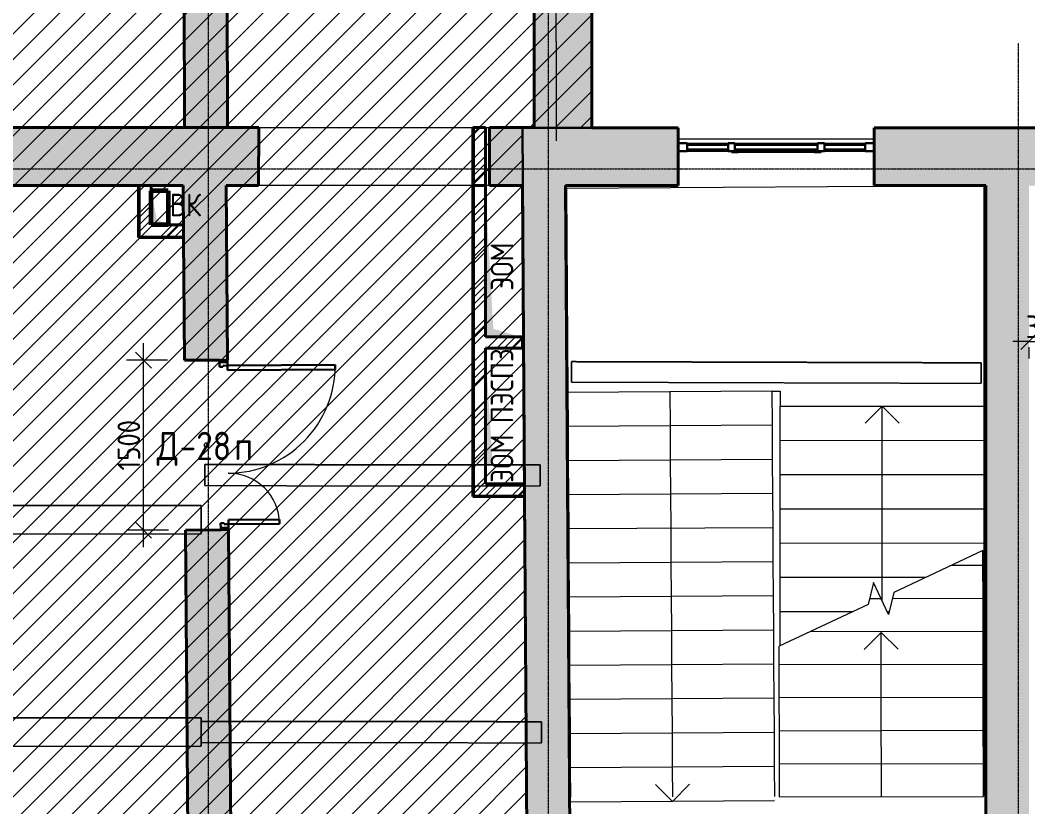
# Model space of a CAD drawing. Header units: millimetres. Extents: x -11886 to 379896, y -8130 to 47743.
# Drawn here: x 107037 to 115931, y 15074 to 22019 of the extents above; entities that cross this region are included whole.
import ezdxf

# ---------------------------------------------------------------- set-up
doc = ezdxf.new("R2010")
doc.units = ezdxf.units.MM
for name, pattern in [('ADSK_Линия сетки', [25, 20, -2.5, 0, -2.5]), ('ADSK_Сверху', [4.5, 3, -1.5]), ('ADSK_Снесено', [4.5, 3, -1.5])]:
    doc.linetypes.add(name, pattern=pattern)
for name, color, linetype, lineweight, true_color in [('_ Окна', 5, 'Continuous', 30, 0x0000ff), ('Витраж', 5, 'Continuous', 18, 0x0000ff), ('Двери', 5, 'Continuous', 18, 0x0000ff), ('Линии', 7, 'Continuous', 9, 0x00a600), ('Окна', 5, 'Continuous', 18, 0x0000ff), ('Панели витража', 5, 'Continuous', 18, 0x0000ff), ('Стены внутренние', 5, 'Continuous', 18, 0x0000ff), ('Стены наружные', 1, 'ADSK_Снесено', 18, 0xff0000), ('Стены штриховка', 5, 'Continuous', 18, 0x0000ff)]:
    doc.layers.add(name, color=color, linetype=linetype, lineweight=lineweight, true_color=true_color)
for name, color, linetype, lineweight in [('Аннотация', 7, 'Continuous', 9), ('Каркас', 7, 'Continuous', 18), ('Лестницы', 7, 'Continuous', 18), ('Марки дверей', 7, 'Continuous', 20), ('Оси', 7, 'Continuous', 9), ('Перекрытие', 7, 'Continuous', 18), ('Размеры', 7, 'Continuous', 9), ('Стрелки вверх', 7, 'Continuous', 18), ('Узлы', 7, 'Continuous', 18)]:
    doc.layers.add(name, color=color, linetype=linetype, lineweight=lineweight)
doc.styles.add('GOST Common_1', font='GOST_Common.ttf', dxfattribs={"width": 0.9, "height": 200})
doc.styles.add('GOST Common_2', font='GOST_Common.ttf', dxfattribs={"width": 0.9, "height": 250})
doc.dimstyles.new('ADSK_Основной_2_мм_Округление_до_1_мм', dxfattribs={"dimscale": 304.8, "dimtxt": 201.142999, "dimasz": 0.463911, "dimexe": 0.492126, "dimexo": 0.492126, "dimgap": 0.098425, "dimtad": 1, "dimdec": 0, "dimdsep": 46, "dimtxsty": 'GOST Common_1', "dimblk1": 'OBLIQUE', "dimblk2": 'OBLIQUE', "dimsah": 1, "dimcen": 0.09, "dimdle": 0.492126, "dimazin": 2, "dimtfac": 1, "dimtdec": 4, "dimtix": 1, "dimtmove": 0, "dimatfit": 3, "dimfxl": 1, "dimtvp": 1, "dimtolj": 1, "dimtzin": 0, "dimlwd": 20, "dimlwe": 20, "dimarcsym": 2})
pattern_1 = [(45, (108139.4, 150), (-179.605, 179.605), []), (45, (108202.9, 150), (0, 359.2102), []), (45, (108075.9, 150), (0, 359.2102), [])]

# ---------------------------------------------------------------- blocks, each defined once
blk = doc.blocks.new('Прямоугольный импост - 70х20_60мм-V2-02 План 2-го этажа маркировочный')
at = {"layer": 'Витраж', "color": 161, "linetype": 'ADSK_Сверху', "true_color": 0xaaaaff}
for p, q in [((5965.7, 20783.6), (6435.7, 20783.6)), ((6435.7, 20713.6), (6435.7, 20783.6)), ((5965.7, 20713.6), (6435.7, 20713.6))]:
    blk.add_line(p, q, dxfattribs=at)
blk = doc.blocks.new('Прямоугольный импост - 70х20_60мм-1464022-02 План 2-го этажа маркировочный')
at = {"layer": 'Витраж', "color": 161, "linetype": 'ADSK_Сверху', "true_color": 0xaaaaff}
for p, q in [((5175.7, 20783.6), (5965.7, 20783.6)), ((5175.7, 20713.6), (5965.7, 20713.6))]:
    blk.add_line(p, q, dxfattribs=at)
blk = doc.blocks.new('Прямоугольный импост - 70х20_60мм-V3-02 План 2-го этажа маркировочный')
at = {"layer": 'Витраж', "color": 161, "linetype": 'ADSK_Сверху', "true_color": 0xaaaaff}
for p, q in [((4705.7, 20783.6), (4705.7, 20713.6)), ((4705.7, 20783.6), (5175.7, 20783.6)), ((4705.7, 20713.6), (5175.7, 20713.6))]:
    blk.add_line(p, q, dxfattribs=at)
blk = doc.blocks.new('Прямоугольный импост - 70х40_60мм-1229682-02 План 2-го этажа маркировочный')
at = {"layer": 'Витраж', "color": 161, "linetype": 'ADSK_Сверху', "true_color": 0xaaaaff}
for p, q in [((4705.7, 20818.9), (4705.7, 20783.6)), ((5175.7, 20818.9), (4705.7, 20818.9))]:
    blk.add_line(p, q, dxfattribs=at)
blk = doc.blocks.new('Прямоугольный импост - 70х40_60мм-1229821-02 План 2-го этажа маркировочный')
at = {"layer": 'Витраж', "color": 161, "linetype": 'ADSK_Сверху', "true_color": 0xaaaaff}
for p, q in [((6435.7, 20818.9), (5965.7, 20818.9)), ((6435.7, 20783.6), (6435.7, 20818.9))]:
    blk.add_line(p, q, dxfattribs=at)
blk = doc.blocks.new('Прямоугольный импост - 70х40_60мм-1464023-02 План 2-го этажа маркировочный')
at = {"layer": 'Витраж', "color": 161, "linetype": 'ADSK_Сверху', "true_color": 0xaaaaff}
blk.add_line((5965.7, 20818.9), (5175.7, 20818.9), dxfattribs=at)
blk = doc.blocks.new('Системная панель - _AR_Стекло_40мм_привязка по центру-V94-02 План 2-го этажа маркировочный')
at = {"layer": 'Панели витража', "lineweight": 30}
for p, q in [((180, 20), (-180, 20)), ((-180, 20), (-180, -20)), ((180, -20), (180, 20)), ((-180, -20), (180, -20))]:
    blk.add_line(p, q, dxfattribs=at)
blk = doc.blocks.new('Прямоугольный импост - 70х20_60мм-V95-02 План 2-го этажа маркировочный')
at = {"layer": 'Витраж', "lineweight": 30}
for p, q in [((-80, 35), (0, 35)), ((-80, -35), (-80, 35)), ((0, 35), (0, -35)), ((0, -35), (-80, -35))]:
    blk.add_line(p, q, dxfattribs=at)
blk = doc.blocks.new('Прямоугольный импост - 70х20_60мм-V96-02 План 2-го этажа маркировочный')
at = {"layer": 'Витраж', "lineweight": 30}
for p, q in [((0, 35), (-80, 35)), ((-80, 35), (-80, -35)), ((0, -35), (0, 35)), ((-80, -35), (0, -35))]:
    blk.add_line(p, q, dxfattribs=at)
blk = doc.blocks.new('Витраж-тент со смещением вовне - 60мм 30 сдвиг верхнее без сетки-1467095-02 План 2-го этажа маркировочный')
at = {"layer": '_ Окна'}
for p, q in [((-395, -35), (-395, -45)), ((-395, -45), (-395, -35)), ((-335, -45), (-395, -45)), ((-335, -35), (-335, -45)), ((335, -35), (335, -45)), ((335, -45), (395, -45)), ((395, -45), (395, -35)), ((395, -45), (395, -35))]:
    blk.add_line(p, q, dxfattribs=at)
at = {"layer": 'Окна'}
blk.add_line((-335, -45), (335, -45), dxfattribs=at)
blk = doc.blocks.new('Системная панель - _AR_Стекло_40мм_привязка по центру-V97-02 План 2-го этажа маркировочный')
at = {"layer": 'Панели витража', "lineweight": 30}
for p, q in [((365, 20), (-365, 20)), ((-365, 20), (-365, -20)), ((365, -20), (365, 20)), ((-365, -20), (365, -20))]:
    blk.add_line(p, q, dxfattribs=at)
blk = doc.blocks.new('Прямоугольный импост - 70х60мм-V98-02 План 2-го этажа маркировочный')
at = {"layer": 'Витраж', "lineweight": 30}
for p, q in [((-30, 35), (30, 35)), ((-30, -35), (-30, 35)), ((30, 35), (30, -35)), ((30, -35), (-30, -35))]:
    blk.add_line(p, q, dxfattribs=at)
blk = doc.blocks.new('Прямоугольный импост - 70х60мм-V99-02 План 2-го этажа маркировочный')
at = {"layer": 'Витраж'}
for p, q in [((5995.7, 20783.6), (6355.7, 20783.6)), ((6355.7, 20713.6), (5995.7, 20713.6))]:
    blk.add_line(p, q, dxfattribs=at)
blk = doc.blocks.new('Прямоугольный импост - 70х60мм-V100-02 План 2-го этажа маркировочный')
at = {"layer": 'Витраж'}
for p, q in [((5205.7, 20783.6), (5935.7, 20783.6)), ((5935.7, 20713.6), (5205.7, 20713.6))]:
    blk.add_line(p, q, dxfattribs=at)
blk = doc.blocks.new('AC_Дверь_Двупольная - Д-28п 1500х2200h-2039725-02 План 2-го этажа маркировочный')
at = {"layer": 'Двери', "lineweight": 30}
for p, q in [((-700, 1140), (-660, 1140)), ((-700, 190), (-700, 1140)), ((-660, 1140), (-660, 190)), ((700, 640), (660, 640)), ((660, 640), (660, 190)), ((700, 190), (700, 640)), ((-750, 190), (-730, 190)), ((-750, 120), (-750, 190)), ((-730, 190), (-700, 190)), ((-730, 120), (-730, 190)), ((-730, 190), (-730, 120)), ((-660, 190), (-700, 190)), ((-700, 190), (-700, 150)), ((660, 190), (700, 190)), ((730, 190), (700, 190)), ((700, 190), (700, 150)), ((730, 120), (730, 190)), ((750, 190), (730, 190)), ((730, 190), (730, 120)), ((750, 120), (750, 190)), ((-730, 120), (-750, 120)), ((-690, 120), (-730, 120)), ((-700, 150), (-690, 150)), ((-690, 150), (-690, 120)), ((700, 150), (690, 150)), ((690, 150), (690, 120)), ((690, 120), (730, 120)), ((730, 120), (750, 120))]:
    blk.add_line(p, q, dxfattribs=at)
at = {"layer": 'Двери'}
for centre, radius, start, end in [((-700, 190), 950, 360, 90), ((700, 190), 450, 90, 180)]:
    blk.add_arc(centre, radius, start, end, dxfattribs=at)
blk = doc.blocks.new('ADSK_Марка_Дверь - Типоразмер_ADSK_Марка-58376-02 План 2-го этажа маркировочный')
at = {"layer": 'Марки дверей', "lineweight": 9}
blk.add_circle((0, 0), 0.2, dxfattribs=at)
blk = doc.blocks.new('_Oblique')
at = {"color": 0, "linetype": 'ByBlock', "lineweight": -2}
blk.add_line((-0.5, -0.5), (0.5, 0.5), dxfattribs=at)
blk = doc.blocks.new('*D1588')
at = {"layer": 'Defpoints', "color": 0, "transparency": 16777216}
for p in [(108126.4, 19016.7), (108486.8, 19016.7), (108497.2, 17516.7)]:
    blk.add_point(p, dxfattribs=at)
at = {"layer": 'Размеры', "color": 0, "lineweight": 20, "transparency": 16777216}
for p, q in [((108126.4, 17366.7), (108126.4, 19166.7)), ((108336.8, 19016.7), (107976.4, 19016.7)), ((108347.2, 17516.7), (107976.4, 17516.7))]:
    blk.add_line(p, q, dxfattribs=at)
at = {"layer": 'Размеры', "color": 0, "lineweight": 20, "transparency": 16777216, "xscale": 141.4, "yscale": 141.4, "zscale": 141.4}
for p, rotation in [((108126.4, 19016.7), 90), ((108126.4, 17516.7), 270)]:
    blk.add_blockref('_Oblique', p, dxfattribs=dict(at, rotation=rotation))
at = {"layer": 'Размеры', "color": 0, "lineweight": 20, "transparency": 16777216, "insert": (107996.4, 18266.7), "char_height": 200, "width": 560.473, "attachment_point": 5, "rotation": 90, "style": 'GOST Common_1'}
blk.add_mtext('\\A1;1500', dxfattribs=at)
blk = doc.blocks.new('*D1626')
at = {"layer": 'Defpoints', "color": 0, "transparency": 16777216}
for p in [(115940.2, 19282.2), (116240.2, 19282.2), (116240.2, 19182.2)]:
    blk.add_point(p, dxfattribs=at)
at = {"layer": 'Размеры', "color": 0, "lineweight": 20, "transparency": 16777216}
for p, q in [((115940.2, 19182.2), (115798.8, 19182.2)), ((115940.2, 19182.2), (116240.2, 19182.2)), ((115940.2, 19132.2), (115940.2, 19032.2)), ((116240.2, 19182.2), (116381.6, 19182.2)), ((116240.2, 19132.2), (116240.2, 19032.2))]:
    blk.add_line(p, q, dxfattribs=at)
at = {"layer": 'Размеры', "color": 0, "lineweight": 20, "transparency": 16777216, "xscale": 141.4, "yscale": 141.4, "zscale": 141.4}
blk.add_blockref('_Oblique', (115940.2, 19182.2), dxfattribs=at)
at = {"layer": 'Размеры', "color": 0, "lineweight": 20, "transparency": 16777216, "xscale": 141.4, "yscale": 141.4, "zscale": 141.4, "rotation": 180}
blk.add_blockref('_Oblique', (116240.2, 19182.2), dxfattribs=at)
at = {"layer": 'Размеры', "color": 0, "lineweight": 20, "transparency": 16777216, "insert": (116090.2, 19312.2), "char_height": 200, "width": 454.106, "attachment_point": 5, "style": 'GOST Common_1'}
blk.add_mtext('\\A1;300', dxfattribs=at)

msp = doc.modelspace()

# ---------------------------------------------------------------- hatches: boundary and pattern name
at = {"lineweight": 13, "true_color": 0x636466, "transparency": 33554559}
h = msp.add_hatch(dxfattribs=at)
h.set_pattern_fill('ANSI31', color=251, scale=50)
h.set_pattern_definition([(45, (108139.4, 85026.59), (-112.2532, 112.2532), [])])
h.paths.add_polyline_path([(112082.9, 43878.87), (101860.65, 43878.87), (101998.36, 8679.25), (108910.53, 8679.25), (108910.53, 12721.22), (111524.62, 12721.22), (111521.03, 13231.22), (111469.49, 21068.63), (112082.9, 21068.63)])
at = {"layer": 'Стены внутренние', "true_color": 0xc0c0c0}
h = msp.add_hatch(color=9, dxfattribs=at)
h.paths.add_polyline_path([(108732.15, 21070.99), (108866.82, 21070.99), (108863.46, 22528.13), (108483.46, 22527.25), (108486.82, 21070.99), (108670.69, 21070.99)])
h.paths.add_polyline_path([(108480.4, 23856.35), (108860.4, 23857.23), (108854.86, 26261.09), (108474.86, 26260.21), (108475.46, 25996.81)])
h.paths.add_polyline_path([(108471.4, 27760.21), (108851.4, 27761.09), (108836.53, 34211.51), (108456.53, 34210.64), (108470.81, 28016.04)])
h.paths.add_polyline_path([(108470.8, 28021.79), (108470.8, 28021.79), (108486.2, 28021.79)])
h.paths.add_polyline_path([(108453.08, 35710.63), (108833.07, 35711.51), (108830.26, 36931.18), (108450.26, 36932.89), (108452.91, 35781.99)])
for points in [[(108476.11, 20560.99), (108866.81, 20560.99), (108866.82, 21070.99), (102508.36, 21070.99), (102508.36, 20560.99), (108233.86, 20560.99)], [(111524.62, 12721.14), (111904.62, 12722.63), (111849.52, 20558.63), (111572.9, 20558.63), (111572.79, 20560.99), (111469.49, 20560.99), (111523.73, 12847.51)], [(115560.21, 13116.98), (115940.21, 13118.47), (115940.21, 20558.63), (115560.21, 20558.63), (115560.21, 14580.77)]]:
    msp.add_hatch(color=9, dxfattribs=at).paths.add_polyline_path(points)
h = msp.add_hatch(color=9, dxfattribs=at)
h.paths.add_polyline_path([(111250.37, 20560.99), (111572.9, 20560.99), (111572.9, 21070.99), (111180.21, 21070.99), (111178.3, 20560.99), (111180.21, 20560.99)])
h.paths.add_polyline_path([(109140.19, 20560.99), (109143.4, 21070.99), (108866.82, 21070.99), (108866.82, 20560.99), (108912.25, 20560.99)])
at = {"layer": 'Стены внутренние', "lineweight": 9}
h = msp.add_hatch(dxfattribs=at)
h.set_pattern_fill('FP_1', color=256, style=0, pattern_type=2)
h.set_pattern_definition(pattern_1)
h.paths.add_polyline_path([(111143.19, 20560.99), (111143.19, 21070.99), (111043.19, 21070.99), (111043.19, 20560.99)])
h = msp.add_hatch(dxfattribs=at)
h.set_pattern_fill('FP_1', color=256, style=0, pattern_type=2)
h.set_pattern_definition(pattern_1)
h.paths.add_polyline_path([(108193.11, 20211.55), (108193.11, 20560.99), (108093.11, 20560.99), (108093.11, 20211.55)])
at = {"layer": 'Стены внутренние', "true_color": 0xc0c0c0}
h = msp.add_hatch(color=9, dxfattribs=at)
h.paths.add_polyline_path([(108532.48, 12438.67), (108912.47, 12441.31), (108877.22, 17519.34), (108497.23, 17516.71), (108531.76, 12542.19)])
h.paths.add_polyline_path([(108486.82, 19016.67), (108866.81, 19019.31), (108856.11, 20560.99), (108476.11, 20560.99), (108483.65, 19473.36)])
at = {"layer": 'Стены внутренние', "lineweight": 9}
h = msp.add_hatch(dxfattribs=at)
h.set_pattern_fill('FP_1', color=256, style=0, pattern_type=2)
h.set_pattern_definition(pattern_1)
h.paths.add_polyline_path([(111043.19, 17924.93), (111143.19, 17924.93), (111143.19, 20560.99), (111043.19, 20560.99), (111043.19, 18038.74)])
h = msp.add_hatch(dxfattribs=at)
h.set_pattern_fill('FP_1', color=256, style=0, pattern_type=2)
h.set_pattern_definition(pattern_1)
h.paths.add_polyline_path([(108466.67, 20111.55), (108479.22, 20111.55), (108478.53, 20211.55), (108093.11, 20211.55), (108093.11, 20111.55), (108233.86, 20111.55)])
h = msp.add_hatch(dxfattribs=at)
h.set_pattern_fill('FP_1', color=256, style=0, pattern_type=2)
h.set_pattern_definition(pattern_1)
h.paths.add_polyline_path([(111443.19, 19124.93), (111469.42, 19124.93), (111469.42, 19224.93), (111143.19, 19224.93), (111143.19, 19124.93), (111432.92, 19124.93)])
h = msp.add_hatch(dxfattribs=at)
h.set_pattern_fill('FP_1', color=256, style=0, pattern_type=2)
h.set_pattern_definition(pattern_1)
h.paths.add_polyline_path([(111488.73, 17824.93), (111488.03, 17924.93), (111043.19, 17924.93), (111043.19, 17824.93), (111469.49, 17824.93)])
at = {"layer": 'Стены наружные', "linetype": 'Continuous', "true_color": 0xc0c0c0}
h = msp.add_hatch(color=9, dxfattribs=at)
h.paths.add_polyline_path([(111849.52, 21068.63), (112082.9, 21068.63), (112082.9, 22219.91), (111572.9, 22219.91), (111572.9, 21068.63), (111741.84, 21068.63)])
h.paths.add_polyline_path([(111741.84, 23989.91), (112082.9, 23989.91), (112082.9, 26209.79), (111572.9, 26209.79), (111572.9, 23989.91), (111735.53, 23989.91)])
h.paths.add_polyline_path([(112082.9, 27979.79), (112082.9, 30239.62), (111572.9, 30239.62), (111572.9, 27979.79), (111741.84, 27979.79)])
h.paths.add_polyline_path([(111718.83, 32009.62), (112082.9, 32009.62), (112082.9, 34251.9), (111572.9, 34251.9), (111572.9, 32009.62)])
h.paths.add_polyline_path([(111710.48, 36021.9), (112082.9, 36021.9), (112082.9, 43878.87), (111572.9, 43878.87), (111572.9, 36021.9), (111708.23, 36021.9)])
h = msp.add_hatch(color=9, dxfattribs=at)
h.paths.add_polyline_path([(118930.72, 20558.63), (119440.72, 20558.63), (119440.72, 21068.63), (118304.95, 21068.63), (118304.95, 20558.63)])
h.paths.add_polyline_path([(116574.95, 20558.63), (116574.95, 21068.63), (114575.14, 21068.63), (114575.14, 20558.63), (116493.16, 20558.63)])
h.paths.add_polyline_path([(112845.14, 20558.63), (112845.14, 21068.63), (111572.9, 21068.63), (111572.9, 20558.63), (112082.9, 20558.63)])
at = {"layer": 'Узлы', "true_color": 0x808080}
for points in [[(108242.61, 20211.55), (108343.11, 20211.55), (108242.61, 20261.05), (108193.11, 20511.55), (108193.11, 20211.55), (108233.86, 20211.55)], [(111143.19, 19224.93), (111443.19, 19224.93), (111213.12, 19294.86), (111143.19, 20524.93), (111143.19, 19294.86)], [(111206.96, 18094.43), (111143.19, 19124.93), (111143.19, 18094.46)]]:
    msp.add_hatch(color=8, dxfattribs=at).paths.add_polyline_path(points)

# ---------------------------------------------------------------- linework, layer by layer
at = {"color": 251, "lineweight": 30, "true_color": 0x636466}
msp.add_lwpolyline([(108429.9, 8679.25), (101998.36, 8679.25), (101860.65, 43878.87), (112082.9, 43878.87), (112082.9, 21068.63), (111469.49, 21068.63), (111521.03, 13231.22)], dxfattribs=at)
at = {"layer": 'Каркас', "color": 253, "linetype": 'ADSK_Сверху', "true_color": 0xaaaaaa}
for p, q in [((111903.82, 19004.54), (111903.3, 18824.44)), ((111903.82, 19004.54), (115518.43, 18994.09)), ((115517.91, 18813.99), (115518.43, 18994.09)), ((111903.3, 18824.44), (115517.91, 18813.99)), ((108667.78, 18095.56), (108667.69, 17910.06)), ((108667.78, 18095.56), (111626.36, 18094.24)), ((111626.28, 17908.74), (111626.36, 18094.24)), ((108667.69, 17910.06), (111626.28, 17908.74)), ((102142.11, 17733.26), (108633.86, 17733.26)), ((108633.86, 17483.26), (108633.86, 17733.26)), ((102142.11, 17483.26), (108633.86, 17483.26)), ((102142.11, 15860.52), (108633.86, 15860.52)), ((108633.86, 15860.52), (108633.86, 15827.48)), ((108633.82, 15641.98), (108633.9, 15827.48)), ((108633.9, 15827.48), (111639.7, 15826.14)), ((111639.61, 15640.64), (111639.7, 15826.14)), ((102142.11, 15610.52), (108633.86, 15610.52)), ((108633.82, 15641.98), (111639.61, 15640.64)), ((108633.86, 15641.98), (108633.86, 15610.52))]:
    msp.add_line(p, q, dxfattribs=at)
at = {"layer": 'Каркас', "color": 253, "linetype": 'ADSK_Сверху', "true_color": 0xb2b2b2}
for p, q in [((111903.3, 18824.44), (111903.82, 19004.54)), ((115518.43, 18994.09), (111903.82, 19004.54)), ((115518.43, 18994.09), (115517.91, 18813.99)), ((111903.3, 18824.44), (115517.91, 18813.99)), ((108667.69, 17910.06), (108667.78, 18095.56)), ((111626.36, 18094.24), (108667.78, 18095.56)), ((111626.36, 18094.24), (111626.28, 17908.74)), ((108667.69, 17910.06), (111626.28, 17908.74)), ((108633.86, 17733.26), (102142.11, 17733.26)), ((108633.86, 17733.26), (108633.86, 17483.26)), ((102142.11, 17483.26), (108633.86, 17483.26)), ((108633.86, 15860.52), (102142.11, 15860.52)), ((108633.86, 15827.48), (108633.86, 15860.52)), ((108633.86, 15827.48), (108633.86, 15641.98)), ((108633.9, 15827.48), (108633.86, 15734.73)), ((111639.7, 15826.14), (108633.9, 15827.48)), ((111639.7, 15826.14), (111639.61, 15640.64)), ((102142.11, 15610.52), (108633.86, 15610.52)), ((108633.86, 15610.52), (108633.86, 15641.98)), ((108633.86, 15641.98), (111639.61, 15640.64))]:
    msp.add_line(p, q, dxfattribs=at)
at = {"layer": 'Каркас', "color": 9, "linetype": 'ADSK_Сверху', "true_color": 0xb9b9b9}
for p, q in [((108633.86, 15641.98), (108633.86, 15827.48)), ((108633.86, 15734.73), (108633.82, 15641.98))]:
    msp.add_line(p, q, dxfattribs=at)
at = {"layer": 'Лестницы'}
for p, q in [((115544.35, 20556.27), (111859.23, 20532.43)), ((115544.95, 18612.09), (115544.35, 20556.27)), ((111859.23, 20532.43), (111870.87, 18732.47)), ((113670.83, 18744.11), (111870.87, 18732.47)), ((113670.83, 18744.11), (111870.87, 18732.47)), ((111870.87, 18732.47), (111872.82, 18431.18)), ((113670.83, 18744.11), (113744.91, 18744.59)), ((113670.83, 18744.11), (113672.78, 18442.82)), ((113744.91, 18744.59), (113744.95, 18611.54)), ((113744.95, 18611.54), (115544.95, 18612.09)), ((113744.95, 18611.54), (115544.95, 18612.09)), ((113745.04, 18309.44), (113744.95, 18611.54)), ((115545.04, 18309.99), (115544.95, 18612.09)), ((113672.78, 18442.82), (111872.82, 18431.18)), ((113672.78, 18442.82), (111872.82, 18431.18)), ((111872.82, 18431.18), (111874.76, 18129.88)), ((113672.78, 18442.82), (113674.73, 18141.52)), ((113745.04, 18309.44), (115545.04, 18309.99)), ((113745.04, 18309.44), (115545.04, 18309.99)), ((113745.13, 18007.34), (113745.04, 18309.44)), ((115545.13, 18007.89), (115545.04, 18309.99)), ((113674.73, 18141.52), (111874.76, 18129.88)), ((113674.73, 18141.52), (111874.76, 18129.88)), ((111874.76, 18129.88), (111876.71, 17828.59)), ((113674.73, 18141.52), (113676.68, 17840.23)), ((113745.13, 18007.34), (115545.13, 18007.89)), ((113745.13, 18007.34), (115545.13, 18007.89)), ((113745.23, 17705.24), (113745.13, 18007.34)), ((115545.23, 17705.79), (115545.13, 18007.89)), ((113676.68, 17840.23), (111876.71, 17828.59)), ((113676.68, 17840.23), (111876.71, 17828.59)), ((111876.71, 17828.59), (111878.66, 17527.3)), ((113676.68, 17840.23), (113678.62, 17538.94)), ((113745.23, 17705.24), (115545.23, 17705.79)), ((113745.23, 17705.24), (115545.23, 17705.79)), ((113745.32, 17403.14), (113745.23, 17705.24)), ((115545.32, 17403.69), (115545.23, 17705.79)), ((113678.62, 17538.94), (111878.66, 17527.3)), ((113678.62, 17538.94), (111878.66, 17527.3)), ((111878.66, 17527.3), (111880.61, 17226)), ((113678.62, 17538.94), (113680.57, 17237.64)), ((113745.32, 17403.14), (115545.32, 17403.69)), ((113745.32, 17403.14), (115545.32, 17403.69)), ((113745.41, 17101.04), (113745.32, 17403.14)), ((115545.41, 17101.59), (115545.32, 17403.69)), ((115534.55, 17336.03), (114748.51, 16967.75)), ((115534.78, 17207.95), (115534.55, 17336.03)), ((113680.57, 17237.64), (111880.61, 17226)), ((113680.57, 17237.64), (111880.61, 17226)), ((111880.61, 17226), (111882.56, 16924.71)), ((113680.57, 17237.64), (113682.52, 16936.35)), ((115260.12, 17207.45), (115534.78, 17207.95)), ((115260.12, 17207.45), (115534.78, 17207.95)), ((115535.31, 16916.35), (115534.78, 17207.95)), ((113745.41, 17101.04), (115033.84, 17101.43)), ((113745.41, 17101.04), (115033.84, 17101.43)), ((113745.5, 16798.94), (113745.41, 17101.04)), ((115534.98, 17101.59), (115545.41, 17101.59)), ((115534.98, 17101.59), (115545.41, 17101.59)), ((115545.5, 16799.49), (115545.41, 17101.59)), ((114569.02, 17056.21), (114522.12, 16861.69)), ((114701.61, 16773.23), (114569.02, 17056.21)), ((113682.52, 16936.35), (111882.56, 16924.71)), ((113682.52, 16936.35), (111882.56, 16924.71)), ((111882.56, 16924.71), (111884.51, 16623.41)), ((113682.52, 16936.35), (113684.47, 16635.06)), ((114534.87, 16914.54), (114635.32, 16914.72)), ((114534.87, 16914.54), (114635.32, 16914.72)), ((114748.51, 16967.75), (114701.61, 16773.23)), ((114735.76, 16914.9), (115535.31, 16916.35)), ((114735.76, 16914.9), (115535.31, 16916.35)), ((115535.84, 16624.75), (115535.31, 16916.35)), ((114522.12, 16861.69), (113736.08, 16493.41)), ((113745.5, 16798.94), (114388.62, 16799.14)), ((113745.5, 16798.94), (114388.62, 16799.14)), ((113745.6, 16497.87), (113745.5, 16798.94)), ((114689.42, 16799.23), (114707.88, 16799.23)), ((114689.42, 16799.23), (114707.88, 16799.23)), ((115535.53, 16799.49), (115545.5, 16799.49)), ((115535.53, 16799.49), (115545.5, 16799.49)), ((115545.6, 16497.39), (115545.5, 16799.49)), ((113684.47, 16635.06), (111884.51, 16623.41)), ((113684.47, 16635.06), (111884.51, 16623.41)), ((113684.47, 16635.06), (113686.42, 16333.76)), ((111884.51, 16623.41), (111886.46, 16322.12)), ((114010.51, 16621.98), (115535.84, 16624.75)), ((114010.51, 16621.98), (115535.84, 16624.75)), ((115536.37, 16333.15), (115535.84, 16624.75)), ((113736.38, 16329.89), (113736.08, 16493.41)), ((115536.07, 16497.39), (115545.6, 16497.39)), ((115536.07, 16497.39), (115545.6, 16497.39)), ((115545.69, 16195.29), (115545.6, 16497.39)), ((113686.42, 16333.76), (111886.46, 16322.12)), ((113686.42, 16333.76), (111886.46, 16322.12)), ((111886.46, 16322.12), (111888.4, 16020.83)), ((113686.42, 16333.76), (113688.37, 16032.47)), ((113736.38, 16329.89), (115536.37, 16333.15)), ((113736.38, 16329.89), (115536.37, 16333.15)), ((113736.9, 16038.29), (113736.38, 16329.89)), ((115536.9, 16041.55), (115536.37, 16333.15)), ((115536.62, 16195.29), (115545.69, 16195.29)), ((115536.62, 16195.29), (115545.69, 16195.29)), ((115545.78, 15893.19), (115545.69, 16195.29)), ((113688.37, 16032.47), (111888.4, 16020.83)), ((113688.37, 16032.47), (111888.4, 16020.83)), ((111888.4, 16020.83), (111890.35, 15719.53)), ((113688.37, 16032.47), (113690.32, 15731.17)), ((113736.9, 16038.29), (115536.9, 16041.55)), ((113736.9, 16038.29), (115536.9, 16041.55)), ((113737.43, 15746.69), (113736.9, 16038.29)), ((115537.43, 15749.95), (115536.9, 16041.55)), ((115537.17, 15893.19), (115545.78, 15893.19)), ((115537.17, 15893.19), (115545.78, 15893.19)), ((115545.88, 15591.09), (115545.78, 15893.19)), ((113737.43, 15746.69), (115537.43, 15749.95)), ((113737.43, 15746.69), (115537.43, 15749.95)), ((113737.96, 15455.09), (113737.43, 15746.69)), ((115537.96, 15458.35), (115537.43, 15749.95)), ((113690.32, 15731.17), (111890.35, 15719.53)), ((113690.32, 15731.17), (111890.35, 15719.53)), ((111890.35, 15719.53), (111892.3, 15418.24)), ((113690.32, 15731.17), (113692.26, 15429.88)), ((115537.72, 15591.09), (115545.88, 15591.09)), ((115537.72, 15591.09), (115545.88, 15591.09)), ((115545.97, 15288.99), (115545.88, 15591.09)), ((113692.26, 15429.88), (111892.3, 15418.24)), ((113692.26, 15429.88), (111892.3, 15418.24)), ((111892.3, 15418.24), (111893.96, 15161.15)), ((113692.26, 15429.88), (113693.98, 15164.42)), ((113737.96, 15455.09), (115537.96, 15458.35)), ((113737.96, 15455.09), (115537.96, 15458.35)), ((113738.49, 15163.49), (113737.96, 15455.09)), ((115538.49, 15166.75), (115537.96, 15458.35)), ((115538.27, 15288.99), (115545.97, 15288.99)), ((115538.27, 15288.99), (115545.97, 15288.99)), ((115546.01, 15167.78), (115545.97, 15288.99)), ((113694.21, 15128.59), (111894.25, 15116.95)), ((113738.49, 15163.49), (115538.49, 15166.75)), ((113738.49, 15163.49), (115538.49, 15166.75))]:
    msp.add_line(p, q, dxfattribs=at)
at = {"layer": 'Линии', "lineweight": 60}
for p, q in [((108193.11, 20211.55), (108193.11, 20511.55)), ((108343.11, 20511.55), (108193.11, 20511.55)), ((108343.11, 20511.55), (108343.11, 20211.55)), ((108343.11, 20211.55), (108193.11, 20211.55))]:
    msp.add_line(p, q, dxfattribs=at)
at = {"layer": 'Оси', "linetype": 'ADSK_Линия сетки'}
for p, q in [((108699.31, -5917.65), (108699.31, 44571.85)), ((111699.31, -5917.65), (111699.31, 44571.85)), ((115849.31, -5917.65), (115849.31, 21818.8)), ((97053.17, 20706.79), (165281.12, 20706.79))]:
    msp.add_line(p, q, dxfattribs=at)
at = {"layer": 'Перекрытие', "color": 9, "linetype": 'ADSK_Сверху', "true_color": 0xaad4d4}
msp.add_line((111754.97, 25609.48), (111768.92, 20955.29), dxfattribs=at)
at = {"layer": 'Стены внутренние', "color": 18, "lineweight": 40, "true_color": 0x000000}
for p, q in [((108474.86, 26260.21), (108486.82, 21070.99)), ((108866.82, 21070.99), (108854.86, 26261.09)), ((109143.4, 21070.99), (102508.36, 21070.99)), ((109140.19, 20560.99), (109143.4, 21070.99)), ((111031.19, 21070.99), (111031.19, 17812.93)), ((111143.19, 21070.99), (111031.19, 21070.99)), ((111143.19, 19224.93), (111143.19, 21070.99)), ((111180.21, 21070.99), (111178.3, 20560.99)), ((111572.9, 21070.99), (111180.21, 21070.99)), ((102508.36, 20560.99), (108081.11, 20560.99)), ((108081.11, 20560.99), (108081.11, 20099.55)), ((108083.11, 20560.99), (108476.11, 20560.99)), ((108193.11, 20211.55), (108193.11, 20560.99)), ((108476.11, 20560.99), (108479.29, 20101.55)), ((108856.11, 20560.99), (109140.19, 20560.99)), ((108866.81, 19019.31), (108856.11, 20560.99)), ((111143.19, 20560.99), (111031.19, 20560.99)), ((111178.3, 20560.99), (111469.49, 20560.99)), ((111469.49, 20560.99), (111488.8, 17814.93)), ((111901.95, 13102.62), (111849.52, 20558.63)), ((115560.21, 20558.63), (115560.21, 13116.98)), ((108478.53, 20211.55), (108193.11, 20211.55)), ((108081.11, 20099.55), (108479.31, 20099.55)), ((108479.31, 20099.55), (108486.82, 19016.67)), ((111469.42, 19224.93), (111143.19, 19224.93)), ((111469.42, 19124.93), (111469.42, 19224.93)), ((111143.19, 17924.93), (111143.19, 19124.93)), ((111143.19, 19124.93), (111469.42, 19124.93)), ((108486.82, 19016.67), (108796.82, 19018.82)), ((111488.03, 17924.93), (111143.19, 17924.93)), ((111031.19, 17812.93), (111488.82, 17812.93)), ((111488.82, 17812.93), (111524.62, 12721.14)), ((108807.23, 17518.86), (108497.23, 17516.71)), ((108497.23, 17516.71), (108532.48, 12438.67)), ((108912.47, 12441.31), (108877.22, 17519.34))]:
    msp.add_line(p, q, dxfattribs=at)
at = {"layer": 'Стены внутренние', "color": 18, "true_color": 0x000000}
for p, q in [((109143.4, 21070.99), (111031.19, 21070.99)), ((111143.19, 21070.99), (111180.21, 21070.99)), ((111031.19, 20560.99), (109140.19, 20560.99)), ((111178.3, 20560.99), (111143.19, 20560.99))]:
    msp.add_line(p, q, dxfattribs=at)
at = {"layer": 'Стены наружные', "color": 18, "linetype": 'Continuous', "lineweight": 40, "true_color": 0x000000}
for p, q in [((111572.9, 22219.91), (111572.9, 21070.99)), ((112082.9, 21068.63), (112082.9, 22219.91)), ((112845.14, 21068.63), (112082.9, 21068.63)), ((112845.14, 20558.63), (112845.14, 21068.63)), ((116574.95, 21068.63), (114575.14, 21068.63)), ((114575.14, 21068.63), (114575.14, 20558.63)), ((111849.52, 20558.63), (112845.14, 20558.63)), ((114575.14, 20558.63), (115560.21, 20558.63))]:
    msp.add_line(p, q, dxfattribs=at)
at = {"layer": 'Стены штриховка'}
for p, q in [((111033.19, 21070.99), (111033.19, 17812.93)), ((111043.19, 21070.99), (111043.19, 17824.93)), ((108083.11, 20560.99), (108081.11, 20560.99)), ((108083.11, 20560.99), (108083.11, 20099.55)), ((108093.11, 20560.99), (108093.11, 20111.55)), ((108083.11, 20111.55), (108081.11, 20111.55)), ((108081.11, 20101.55), (108479.29, 20101.55)), ((108093.11, 20111.55), (108479.22, 20111.55)), ((108479.31, 20099.55), (108479.29, 20101.55)), ((111033.19, 17824.93), (111031.19, 17824.93)), ((111031.19, 17814.93), (111488.8, 17814.93)), ((111043.19, 17824.93), (111488.73, 17824.93)), ((111488.82, 17812.93), (111488.8, 17814.93))]:
    msp.add_line(p, q, dxfattribs=at)
at = {"layer": 'Стрелки вверх'}
for p, q in [((112770.85, 18738.29), (112772.8, 18437)), ((114644.95, 18611.81), (114494.99, 18461.77)), ((114645.04, 18309.71), (114644.95, 18611.81)), ((114644.95, 18611.81), (114794.99, 18461.86)), ((112772.8, 18437), (112774.75, 18135.7)), ((114645.13, 18007.61), (114645.04, 18309.71)), ((112774.75, 18135.7), (112776.69, 17834.41)), ((114645.23, 17705.51), (114645.13, 18007.61)), ((112776.69, 17834.41), (112778.64, 17533.12)), ((114645.32, 17403.41), (114645.23, 17705.51)), ((112778.64, 17533.12), (112780.59, 17231.82)), ((114645.41, 17101.31), (114645.32, 17403.41)), ((112780.59, 17231.82), (112782.54, 16930.53)), ((114645.48, 16893.03), (114645.41, 17101.31)), ((112782.54, 16930.53), (112784.49, 16629.23)), ((112784.49, 16629.23), (112786.44, 16327.94)), ((114635.86, 16614.72), (114486.13, 16464.45)), ((114636.37, 16331.52), (114635.86, 16614.72)), ((114635.86, 16614.72), (114786.13, 16464.99)), ((112786.44, 16327.94), (112788.39, 16026.65)), ((114636.9, 16039.92), (114636.37, 16331.52)), ((112788.39, 16026.65), (112790.33, 15725.35)), ((114637.43, 15748.32), (114636.9, 16039.92)), ((114637.96, 15456.72), (114637.43, 15748.32)), ((112790.33, 15725.35), (112792.28, 15424.06)), ((112792.28, 15424.06), (112793.97, 15162.78)), ((114638.49, 15165.12), (114637.96, 15456.72)), ((112794.23, 15122.77), (112643.26, 15271.79)), ((112794.23, 15122.77), (112943.26, 15273.73))]:
    msp.add_line(p, q, dxfattribs=at)

# ---------------------------------------------------------------- block references
at = {"layer": '_ Окна'}
msp.add_blockref('Витраж-тент со смещением вовне - 60мм 30 сдвиг верхнее без сетки-1467095-02 План 2-го этажа маркировочный', (113710.14, 20898.63), dxfattribs=at)
at = {"layer": 'Витраж', "color": 161, "linetype": 'ADSK_Сверху', "true_color": 0xaaaaff}
for name in ['Прямоугольный импост - 70х40_60мм-1229682-02 План 2-го этажа маркировочный', 'Прямоугольный импост - 70х20_60мм-V3-02 План 2-го этажа маркировочный', 'Прямоугольный импост - 70х40_60мм-1464023-02 План 2-го этажа маркировочный', 'Прямоугольный импост - 70х20_60мм-1464022-02 План 2-го этажа маркировочный', 'Прямоугольный импост - 70х40_60мм-1229821-02 План 2-го этажа маркировочный', 'Прямоугольный импост - 70х20_60мм-V2-02 План 2-го этажа маркировочный']:
    msp.add_blockref(name, (108139.4, 150), dxfattribs=at)
at = {"layer": 'Витраж', "rotation": 180}
msp.add_blockref('Прямоугольный импост - 70х20_60мм-V96-02 План 2-го этажа маркировочный', (112845.14, 20898.63), dxfattribs=at)
at = {"layer": 'Витраж'}
for name, p in [('Прямоугольный импост - 70х60мм-V99-02 План 2-го этажа маркировочный', (106929.4, 150)), ('Прямоугольный импост - 70х60мм-V100-02 План 2-го этажа маркировочный', (108139.4, 150)), ('Прямоугольный импост - 70х60мм-V99-02 План 2-го этажа маркировочный', (108139.4, 150))]:
    msp.add_blockref(name, p, dxfattribs=at)
at = {"layer": 'Витраж', "extrusion": (0, 0, -1), "rotation": 180}
for name, p in [('Прямоугольный импост - 70х60мм-V98-02 План 2-го этажа маркировочный', (-113315.14, 20898.63)), ('Прямоугольный импост - 70х60мм-V98-02 План 2-го этажа маркировочный', (-114105.14, 20898.63)), ('Прямоугольный импост - 70х20_60мм-V95-02 План 2-го этажа маркировочный', (-114575.14, 20898.63))]:
    msp.add_blockref(name, p, dxfattribs=at)
at = {"layer": 'Двери', "rotation": 270.3976477562669}
msp.add_blockref('AC_Дверь_Двупольная - Д-28п 1500х2200h-2039725-02 План 2-го этажа маркировочный', (108682.02, 18268.01), dxfattribs=at)
at = {"layer": 'Марки дверей', "xscale": 99.99999999999993, "yscale": 99.99999999999993, "zscale": 99.99999999999993}
msp.add_blockref('ADSK_Марка_Дверь - Типоразмер_ADSK_Марка-58376-02 План 2-го этажа маркировочный', (108682.02, 18268.01), dxfattribs=at)
at = {"layer": 'Панели витража'}
for name, p in [('Системная панель - _AR_Стекло_40мм_привязка по центру-V94-02 План 2-го этажа маркировочный', (113105.14, 20898.63)), ('Системная панель - _AR_Стекло_40мм_привязка по центру-V97-02 План 2-го этажа маркировочный', (113710.14, 20898.63)), ('Системная панель - _AR_Стекло_40мм_привязка по центру-V94-02 План 2-го этажа маркировочный', (114315.14, 20898.63))]:
    msp.add_blockref(name, p, dxfattribs=at)

# ---------------------------------------------------------------- texts
at = {"layer": 'Аннотация', "insert": (108358.05, 20487.65), "char_height": 200, "width": 360.7594, "attachment_point": 1, "style": 'GOST Common_2'}
msp.add_mtext('ВК', dxfattribs=at)
at = {"layer": 'Аннотация', "char_height": 200, "attachment_point": 1, "rotation": 90, "style": 'GOST Common_2'}
for s, insert, width in [('ЭОМ', (111189.61, 19630.88), 555.5694), ('ПЭСПЗ', (111189.61, 18459.34), 858.6073), ('ЭОМ', (111189.61, 17935.47), 555.5694)]:
    msp.add_mtext(s, dxfattribs=dict(at, insert=insert, width=width))
at = {"layer": 'Марки дверей', "lineweight": 9, "char_height": 250, "attachment_point": 1, "style": 'GOST Common_1'}
for s, insert, width in [('\\fGOST Common|b0|i0|c204|p34|;\\W.9;Д', (108242.2, 18385.02), 245.3164), ('-28', (108444.6, 18385.02), 584.4302), ('\\fGOST Common|b0|i0|c204|p34|;\\W.9;п', (108926.8, 18385.02), 194.8101)]:
    msp.add_mtext(s, dxfattribs=dict(at, insert=insert, width=width))

# ---------------------------------------------------------------- dimensions: what is measured, and where the dimension line sits
at = {"layer": 'Размеры', "lineweight": 20}
dim = msp.add_linear_dim(base=(116240.21, 19182.19), p1=(115940.21, 19282.17), p2=(116240.21, 19282.17), dimstyle='ADSK_Основной_2_мм_Округление_до_1_мм', override={"dimpost": '<>', "dimfxl": 300}, dxfattribs=at)
dim.commit()
dim.dimension.update_dxf_attribs({"geometry": '*D1626', "text_midpoint": (116090.21, 19312.19)})
dim = msp.add_linear_dim(base=(108126.43, 19016.67), p1=(108497.23, 17516.71), p2=(108486.82, 19016.67), angle=90, dimstyle='ADSK_Основной_2_мм_Округление_до_1_мм', override={"dimpost": '<>', "dimfxl": 1500}, dxfattribs=at)
dim.commit()
dim.dimension.update_dxf_attribs({"geometry": '*D1588', "text_midpoint": (107996.43, 18266.69)})

doc.saveas('drawing.dxf')
